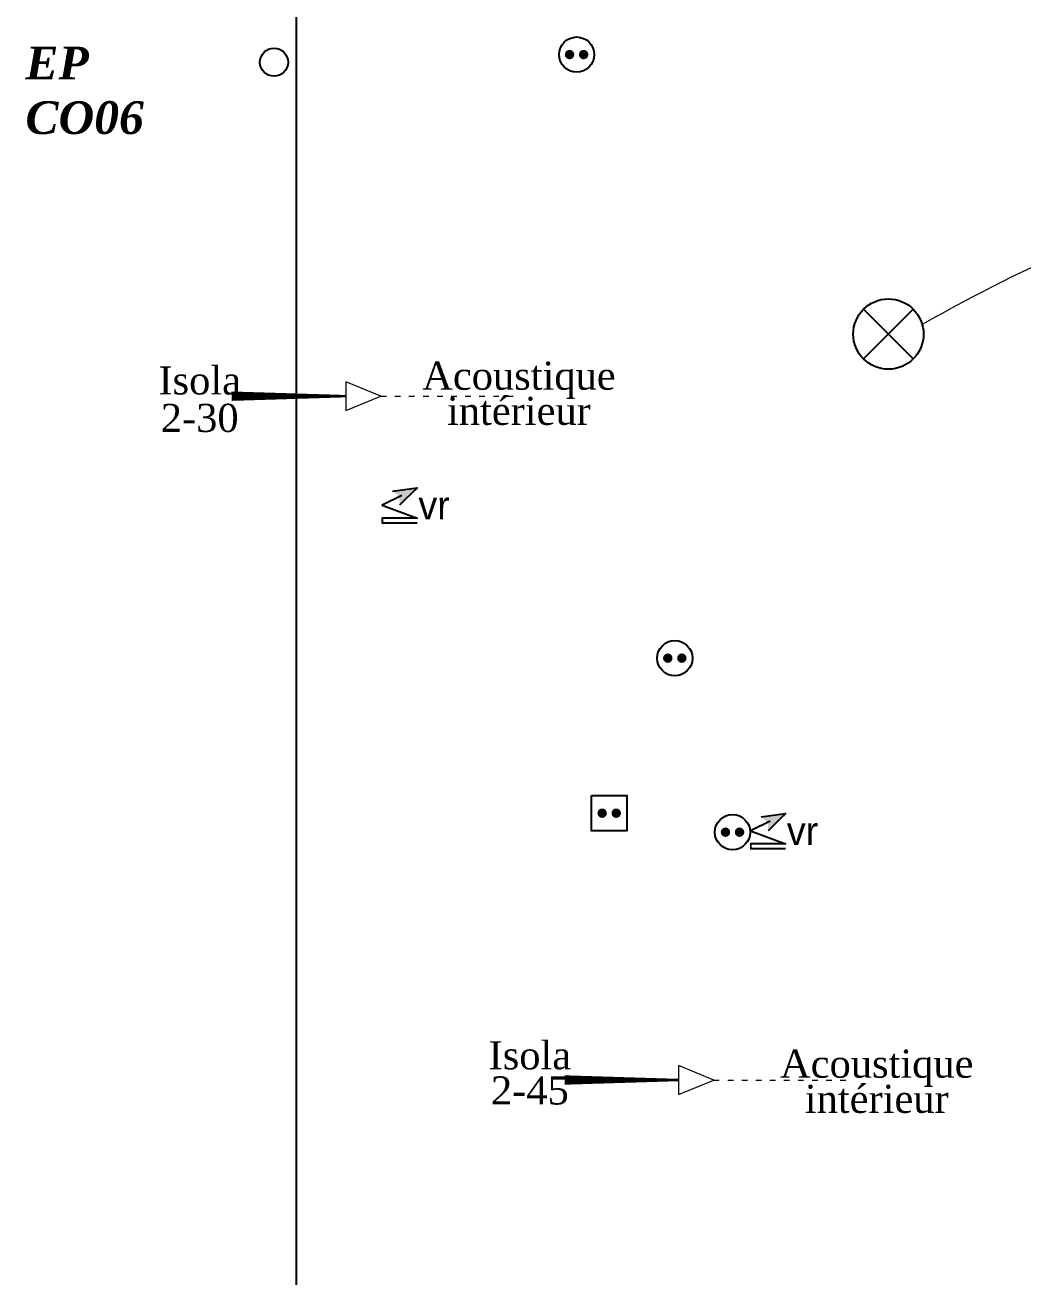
# Model space of a CAD drawing. Header units: millimetres. Extents: x 459337 to 526921, y -375392 to -289779.
# Drawn here: x 459463 to 463721, y -347560 to -342216 of the extents above; entities that cross this region are included whole.
import ezdxf

# ---------------------------------------------------------------- set-up
doc = ezdxf.new("R2010")
doc.units = ezdxf.units.MM
doc.set_wipeout_variables(frame=1)
doc.linetypes.add('ACAD_ISO03W100', pattern=[30, 12, -18])
for name, color, linetype in [('prlm-EAU-EPEXT', 145, 'Continuous'), ('prlm-ELEC-CFO', 201, 'Continuous'), ('prlm-VMC', 93, 'Continuous')]:
    doc.layers.add(name, color=color, linetype=linetype)
doc.layers.add('prlm-ZEROPLOT', color=254, linetype='Continuous', plot=False)
doc.styles.add('prlm-eau-ep', font='timesbi.ttf', dxfattribs={"height": 18})
doc.styles.add('prlm-elec-cfo', font='comic.ttf', dxfattribs={"height": 12})
doc.styles.add('prlm-vmc', font='pala.ttf', dxfattribs={"height": 14})

# ---------------------------------------------------------------- blocks, each defined once
blk = doc.blocks.new('xi.epext')
at = {"layer": 'prlm-EAU-EPEXT', "color": 0, "linetype": 'ByBlock', "lineweight": -2}
blk.add_circle((0, 0), 5, dxfattribs=at)
blk = doc.blocks.new('xi.EA')
at = {"layer": 'prlm-VMC', "color": 0, "linetype": 'ByBlock', "lineweight": 5, "flags": 128}
blk.add_lwpolyline([(-6.17, -15), (6.17, -15), (0, 0)], close=True, dxfattribs=at)
at = {"layer": 'prlm-VMC', "color": 0, "linetype": 'ByBlock', "lineweight": -2, "flags": 128}
blk.add_lwpolyline([(0, -15, 1, 4, 0), (0, -63.63, 1, 1, 0)], format="xyseb", dxfattribs=at)
at = {"layer": 'prlm-VMC', "color": 0, "linetype": 'ByBlock', "lineweight": 5}
blk.add_solid([(0, 0), (6.17, -15), (-6.17, -15), (0, 0)], dxfattribs=at)
at = {"layer": 'prlm-ZEROPLOT', "color": 250, "linetype": 'ACAD_ISO03W100', "lineweight": 0, "ltscale": 0.2}
blk.add_lwpolyline([(0, 0), (0, 60)], dxfattribs=at)
blk = doc.blocks.new('xi.VR')
at = {"layer": 'prlm-ELEC-CFO', "lineweight": 5}
blk.add_hatch(color=0, dxfattribs=at).paths.add_polyline_path([(-3, 6), (-0.1, 3.7), (0, 0), (7.5, 7.5)])
at = {"layer": 'prlm-ELEC-CFO', "color": 0}
for points in [[(-3, 6), (7.5, 7.5), (0, 0)], [(0.95, 4.23), (-7.5, 0), (7.5, -5.5), (-7.5, -5.5), (-7.5, -7.5), (7.5, -7.5)]]:
    blk.add_lwpolyline(points, dxfattribs=at)
blk = doc.blocks.new('xi.PC')
at = {"color": 0, "lineweight": 5}
blk.add_wipeout([(-7.5, -7.5), (7.5, -7.5), (7.5, 7.5), (-7.5, 7.5)], dxfattribs=at).dxf.layer = 'prlm-ELEC-CFO'
at = {"layer": 'prlm-ELEC-CFO', "color": 0, "linetype": 'ByBlock', "lineweight": 5, "const_width": 2}
for points in [[(-4, 0, 1), (-2, 0, 1)], [(2, 0, 1), (4, 0, 1)]]:
    blk.add_lwpolyline(points, format="xyb", close=True, dxfattribs=at)
at = {"layer": 'prlm-ELEC-CFO', "color": 0, "linetype": 'ByBlock', "lineweight": -2}
blk.add_circle((0, 0), 7.5, dxfattribs=at)
blk = doc.blocks.new('xi.PC-EXT')
at = {"layer": 'prlm-ELEC-CFO', "color": 0, "linetype": 'ByBlock', "lineweight": -2, "flags": 128}
blk.add_lwpolyline([(-7.5, 7.5), (7.5, 7.5), (7.5, -7.5), (-7.5, -7.5)], close=True, dxfattribs=at)
at = {"layer": 'prlm-ELEC-CFO', "color": 0, "linetype": 'ByBlock', "lineweight": 5, "const_width": 2}
for points in [[(-4, 0, 1), (-2, 0, 1)], [(2, 0, 1), (4, 0, 1)]]:
    blk.add_lwpolyline(points, format="xyb", close=True, dxfattribs=at)
blk = doc.blocks.new('xi.PTCE')
at = {"layer": 'prlm-ELEC-CFO', "color": 0}
for points in [[(-10.61, 10.61), (10.61, -10.61)], [(10.61, 10.61), (-10.61, -10.61)]]:
    blk.add_lwpolyline(points, dxfattribs=at)
at = {"layer": 'prlm-ELEC-CFO', "color": 0, "linetype": 'ByBlock'}
blk.add_circle((0, 0), 15, dxfattribs=at)

msp = doc.modelspace()

# ---------------------------------------------------------------- linework, layer by layer
at = {"layer": 'prlm-ELEC-CFO', "lineweight": 13}
msp.add_spline([(465161.618, -343412.167), (464616.09, -343108.295), (463291.099, -343493.343)], degree=3, dxfattribs=at)

# ---------------------------------------------------------------- block references
at = {"layer": 'prlm-EAU-EPEXT', "xscale": 11.99999999999999, "yscale": 11.99999999999999, "zscale": 11.99999999999999}
msp.add_blockref('xi.epext', (460525.175, -342374.443), dxfattribs=at)
at = {"layer": 'prlm-ELEC-CFO', "xscale": 10, "yscale": 10, "zscale": 10}
for name, p in [('xi.PTCE', (463146.986, -343534.951)), ('xi.PC-EXT', (461955.516, -345580.066))]:
    msp.add_blockref(name, p, dxfattribs=at)

# ---------------------------------------------------------------- texts
at = {"layer": 'prlm-EAU-EPEXT', "insert": (459464.358, -342307.559), "char_height": 140, "attachment_point": 1, "style": 'prlm-eau-ep'}
msp.add_mtext_dynamic_manual_height_columns('EP CO06', width=91.58378, gutter_width=75, heights=[0], dxfattribs=at)
at = {"layer": 'prlm-VMC', "char_height": 120, "style": 'prlm-vmc', "bg_fill": 3, "box_fill_scale": 1.1, "bg_fill_color": 256, "bg_fill_transparency": 0}
for s, insert, width, attachment_point, line_spacing_factor in [('Isola\\P2-30', (460208.16, -343813.55), 173.97926, 5, 0.8), ('Acoustique intérieur', (461570.304, -343652.472), 236.73962, 2, 0.75), ('Acoustique intérieur', (463097.372, -346589.294), 236.73962, 2, 0.75)]:
    msp.add_mtext(s, dxfattribs=dict(at, insert=insert, width=width, attachment_point=attachment_point, line_spacing_factor=line_spacing_factor))
at = {"layer": 'prlm-VMC', "linetype": 'ByBlock', "lineweight": -2, "insert": (461617.093, -346553.413), "char_height": 120, "width": 236.73962, "attachment_point": 2, "line_spacing_factor": 0.75, "style": 'prlm-vmc', "bg_fill": 3, "box_fill_scale": 1.1, "bg_fill_color": 256, "bg_fill_transparency": 0}
msp.add_mtext('Isola\\P2-45', dxfattribs=at)

# ---------------------------------------------------------------- next in the draw order: linework, layer by layer
at = {"layer": 'prlm-ZEROPLOT'}
msp.add_lwpolyline([(460621.21, -321131.531), (469527.686, -321131.532), (469527.685, -324328.007), (476621.311, -324326.844), (476621.306, -365259.844), (469151.204, -365259.843), (469146.405, -363469.761), (460621.204, -363469.76)], close=True, dxfattribs=at)

# ---------------------------------------------------------------- next in the draw order: block references
at = {"layer": 'prlm-VMC', "xscale": 10, "yscale": 10, "zscale": 10}
for p, rotation in [((460981.207, -343800.012), 269.9999933324507), ((462401.4, -346719.038), 270.0029972445138)]:
    msp.add_blockref('xi.EA', p, dxfattribs=dict(at, rotation=rotation))

# ---------------------------------------------------------------- next in the draw order: block references
at = {"layer": 'prlm-ELEC-CFO', "xscale": 10, "yscale": 10, "zscale": 10}
for p in [(461816.407, -342341.732), (462235.602, -344918.333)]:
    msp.add_blockref('xi.PC', p, dxfattribs=at)

# ---------------------------------------------------------------- next in the draw order: texts
at = {"layer": 'prlm-ELEC-CFO', "lineweight": 20, "char_height": 120, "attachment_point": 5, "line_spacing_factor": 0.8, "style": 'prlm-elec-cfo', "bg_fill": 3, "box_fill_scale": 1.1, "bg_fill_color": 256, "bg_fill_transparency": 0}
for insert in [(461208.392, -344265.937), (462780.667, -345656.002)]:
    msp.add_mtext('vr', dxfattribs=dict(at, insert=insert))

# ---------------------------------------------------------------- next in the draw order: block references
at = {"layer": 'prlm-ELEC-CFO', "xscale": 10, "yscale": 10, "zscale": 10}
for p in [(461061.216, -344265.936), (462633.492, -345656.002)]:
    msp.add_blockref('xi.VR', p, dxfattribs=at)

# ---------------------------------------------------------------- next in the draw order: block references
msp.add_blockref('xi.PC', (462481.758, -345661.095), dxfattribs=at)

doc.saveas('drawing.dxf')
